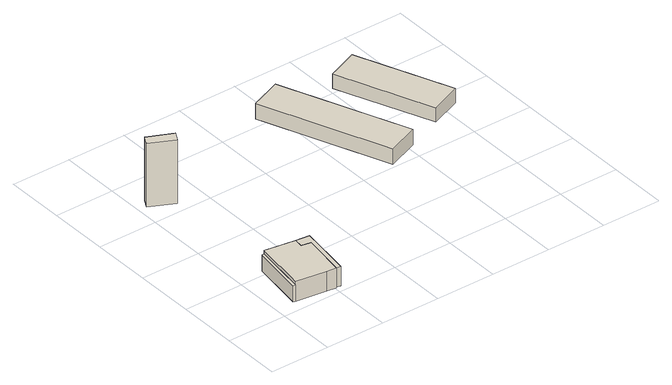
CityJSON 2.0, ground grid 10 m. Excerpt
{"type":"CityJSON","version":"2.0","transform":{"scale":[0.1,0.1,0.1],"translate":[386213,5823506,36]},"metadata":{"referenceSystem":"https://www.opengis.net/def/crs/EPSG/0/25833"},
"CityObjects":{
"building1":{"type":"Building","attributes":{"Gemeindeschluessel":"11000001","BezugspunktDach":"2200","function":"51009_1610","measuredHeight":2.73,"storeysAboveGround":0},"address":[{"country":"Germany","locality":"Berlin"}],"geometry":[{"type":"Solid","lod":"1","boundaries":[[[[0,1,2,3]],[[4,5,6,7]],[[4,7,3,2]],[[5,4,2,1]],[[6,5,1,0]],[[7,6,0,3]]]]}]},
"building2":{"type":"Building","attributes":{"Gemeindeschluessel":"11000001","BezugspunktDach":"2200","function":"31001_1310","measuredHeight":3.37,"storeysAboveGround":1},"address":[{"country":"Germany","locality":"Berlin","thoroughfareNumber":"1","thoroughfareName":"Charles-Corcelle-Ring"}],"geometry":[{"type":"Solid","lod":"1","boundaries":[[[[8,9,10,11,12,13,14]],[[5,15,16,17,18,19,6]],[[5,6,14,13]],[[15,5,13,12]],[[16,15,12,11]],[[17,16,11,10]],[[18,17,10,9]],[[19,18,9,8]],[[6,19,8,14]]]]}]},
"building3":{"type":"Building","attributes":{"Gemeindeschluessel":"11000001","BezugspunktDach":"2200","function":"51009_1610","measuredHeight":3.35,"storeysAboveGround":0},"address":[{"country":"Germany","locality":"Berlin"}],"geometry":[{"type":"Solid","lod":"1","boundaries":[[[[10,9,20,21,12,11]],[[22,23,24,25,26,27]],[[22,27,11,12]],[[23,22,12,21]],[[24,23,21,20]],[[25,24,20,9]],[[26,25,9,10]],[[27,26,10,11]]]]}]},
"building4":{"type":"Building","attributes":{"Gemeindeschluessel":"11000001","BezugspunktDach":"2200","function":"51009_1610","measuredHeight":10.96,"storeysAboveGround":0},"address":[{"country":"Germany","locality":"Berlin"}],"geometry":[{"type":"Solid","lod":"1","boundaries":[[[[28,29,30,31]],[[32,33,34,35]],[[32,35,31,30]],[[33,32,30,29]],[[34,33,29,28]],[[35,34,28,31]]]]}]},
"building5":{"type":"Building","attributes":{"Gemeindeschluessel":"11000001","BezugspunktDach":"2200","function":"31001_2463","measuredHeight":2.68,"storeysAboveGround":1},"address":[{"country":"Germany","locality":"Berlin","thoroughfareNumber":"41 (53)","thoroughfareName":"Kurt-Schumacher-Damm"}],"geometry":[{"type":"Solid","lod":"1","boundaries":[[[[36,37,38,39]],[[40,41,42,43]],[[40,43,39,38]],[[41,40,38,37]],[[42,41,37,36]],[[43,42,36,39]]]]}]},
"building6":{"type":"Building","attributes":{"Gemeindeschluessel":"11000001","BezugspunktDach":"2200","function":"31001_2463","measuredHeight":2.5,"storeysAboveGround":1},"address":[{"country":"Germany","locality":"Berlin","thoroughfareNumber":"41 (52)","thoroughfareName":"Kurt-Schumacher-Damm"}],"geometry":[{"type":"Solid","lod":"1","boundaries":[[[[44,45,46,47]],[[48,49,50,51]],[[48,51,47,46]],[[49,48,46,45]],[[50,49,45,44]],[[51,50,44,47]]]]}]}
},
"vertices":[
[36,20,29],[49,110,29],[45,110,29],[32,21,29],[45,110,1],[49,110,1],[36,20,1],[32,21,1],
[87,13,35],[103,11,35],[114,84,35],[98,87,35],[100,102,35],[49,110,35],[36,20,35],[100,102,1],[98,87,1],[114,84,1],[103,11,1],[87,13,1],
[110,10,35],[123,99,35],[100,102,2],[123,99,2],[110,10,2],[103,11,2],[114,84,2],[98,87,2],
[47,308,120],[55,323,120],[14,342,120],[6,328,120],[14,342,10],[55,323,10],[47,308,10],[6,328,10],
[355,203,31],[408,224,31],[323,435,31],[271,414,31],[323,435,4],[408,224,4],[355,203,4],[271,414,4],
[468,248,30],[520,269,30],[456,427,30],[404,406,30],[456,427,5],[520,269,5],[468,248,5],[404,406,5]
]}
